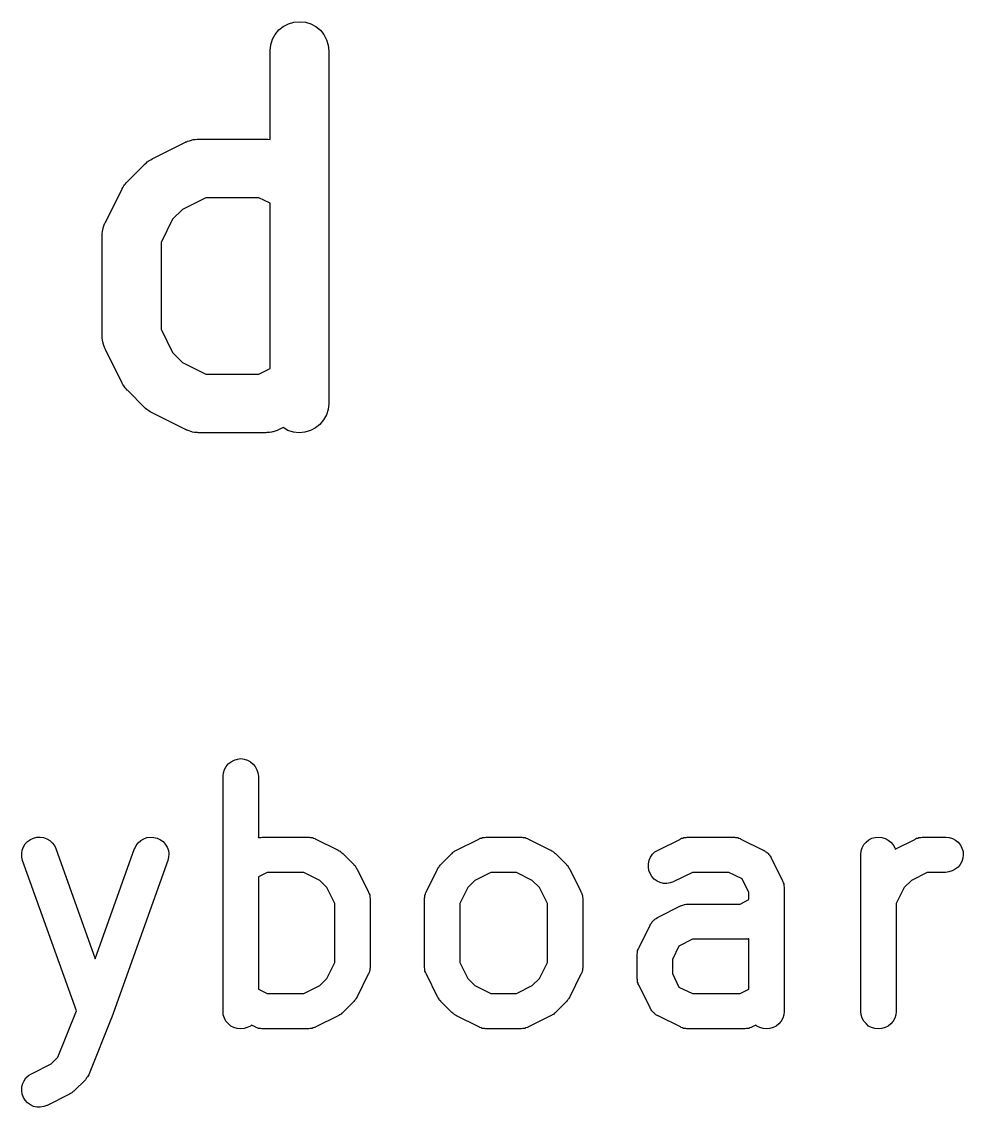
# Model space of a CAD drawing. Extents: x 78 to 209, y -131 to -41.
# Drawn here: x 174.565 to 178.572, y -105.382 to -100.761 of the extents above; entities that cross this region are included whole.
import ezdxf

# ---------------------------------------------------------------- set-up
doc = ezdxf.new("R2010")
doc.units = 0
doc.layers.add('BLACK', color=7, linetype='CONTINUOUS')

msp = doc.modelspace()

# ---------------------------------------------------------------- linework, layer by layer
at = {"layer": 'BLACK', "linetype": 'CONTINUOUS'}
for p, q in [((175.659, -100.796), (175.678, -100.781)), ((175.678, -100.781), (175.7, -100.77)), ((175.7, -100.77), (175.723, -100.763)), ((175.723, -100.763), (175.748, -100.761)), ((175.748, -100.761), (175.772, -100.763)), ((175.772, -100.763), (175.795, -100.77)), ((175.795, -100.77), (175.817, -100.782)), ((175.817, -100.782), (175.836, -100.797)), ((175.632, -100.836), (175.644, -100.815)), ((175.644, -100.815), (175.659, -100.796)), ((175.836, -100.797), (175.851, -100.816)), ((175.851, -100.816), (175.862, -100.838)), ((175.622, -100.884), (175.625, -100.86)), ((175.625, -100.86), (175.632, -100.836)), ((175.862, -100.838), (175.869, -100.861)), ((175.869, -100.861), (175.872, -100.886)), ((175.622, -100.886), (175.622, -100.884)), ((175.622, -101.262), (175.622, -100.886)), ((175.872, -100.886), (175.872, -102.386)), ((175.12, -101.345), (175.262, -101.274)), ((175.262, -101.274), (175.264, -101.273)), ((175.264, -101.273), (175.267, -101.272)), ((175.267, -101.272), (175.271, -101.27)), ((175.271, -101.27), (175.279, -101.268)), ((175.279, -101.268), (175.287, -101.265)), ((175.287, -101.265), (175.29, -101.264)), ((175.29, -101.264), (175.294, -101.263)), ((175.294, -101.263), (175.303, -101.262)), ((175.303, -101.262), (175.311, -101.261)), ((175.311, -101.261), (175.315, -101.261)), ((175.315, -101.261), (175.318, -101.261)), ((175.318, -101.261), (175.604, -101.261)), ((175.604, -101.261), (175.606, -101.261)), ((175.606, -101.261), (175.609, -101.261)), ((175.609, -101.261), (175.613, -101.261)), ((175.613, -101.261), (175.622, -101.262)), ((175.622, -101.262), (175.622, -101.262)), ((175.016, -101.44), (175.087, -101.369)), ((175.087, -101.369), (175.088, -101.367)), ((175.088, -101.367), (175.094, -101.363)), ((175.094, -101.363), (175.099, -101.358)), ((175.099, -101.358), (175.103, -101.355)), ((175.103, -101.355), (175.107, -101.352)), ((175.107, -101.352), (175.114, -101.349)), ((175.114, -101.349), (175.12, -101.345)), ((174.921, -101.615), (174.992, -101.473)), ((174.992, -101.473), (174.993, -101.471)), ((174.993, -101.471), (174.997, -101.465)), ((174.997, -101.465), (175, -101.459)), ((175, -101.459), (175.003, -101.455)), ((175.003, -101.455), (175.006, -101.451)), ((175.006, -101.451), (175.011, -101.445)), ((175.011, -101.445), (175.016, -101.44)), ((175.348, -101.511), (175.249, -101.56)), ((175.574, -101.511), (175.348, -101.511)), ((175.622, -101.534), (175.574, -101.511)), ((175.249, -101.56), (175.207, -101.602)), ((175.622, -102.237), (175.622, -101.534)), ((174.919, -101.619), (174.921, -101.615)), ((175.207, -101.602), (175.158, -101.701)), ((174.908, -101.662), (174.909, -101.654)), ((174.908, -101.666), (174.908, -101.662)), ((174.909, -101.654), (174.91, -101.645)), ((174.91, -101.645), (174.911, -101.642)), ((174.911, -101.642), (174.912, -101.638)), ((174.912, -101.638), (174.915, -101.63)), ((174.915, -101.63), (174.918, -101.622)), ((174.918, -101.622), (174.919, -101.619)), ((174.908, -101.67), (174.908, -101.666)), ((174.908, -101.671), (174.908, -101.67)), ((174.908, -102.1), (174.908, -101.671)), ((175.158, -101.701), (175.158, -102.07)), ((175.158, -102.07), (175.207, -102.169)), ((174.908, -102.104), (174.908, -102.1)), ((174.908, -102.107), (174.908, -102.104)), ((174.909, -102.116), (174.908, -102.107)), ((174.91, -102.124), (174.909, -102.116)), ((174.911, -102.128), (174.91, -102.124)), ((174.912, -102.131), (174.911, -102.128)), ((174.915, -102.139), (174.912, -102.131)), ((174.917, -102.147), (174.915, -102.139)), ((174.919, -102.151), (174.917, -102.147)), ((174.92, -102.154), (174.919, -102.151)), ((174.921, -102.156), (174.92, -102.154)), ((174.992, -102.299), (174.921, -102.156)), ((175.207, -102.169), (175.249, -102.211)), ((175.249, -102.211), (175.348, -102.261)), ((175.348, -102.261), (175.574, -102.261)), ((175.574, -102.261), (175.622, -102.237)), ((174.996, -102.305), (174.992, -102.299)), ((174.999, -102.311), (174.996, -102.305)), ((175.002, -102.315), (174.999, -102.311)), ((175.005, -102.319), (175.002, -102.315)), ((175.01, -102.324), (175.005, -102.319)), ((175.014, -102.33), (175.01, -102.324)), ((175.016, -102.331), (175.014, -102.33)), ((175.087, -102.403), (175.016, -102.331)), ((175.872, -102.387), (175.869, -102.412)), ((175.872, -102.386), (175.872, -102.387)), ((175.092, -102.407), (175.087, -102.403)), ((175.098, -102.412), (175.092, -102.407)), ((175.102, -102.415), (175.098, -102.412)), ((175.106, -102.418), (175.102, -102.415)), ((175.112, -102.421), (175.106, -102.418)), ((175.118, -102.425), (175.112, -102.421)), ((175.12, -102.426), (175.118, -102.425)), ((175.262, -102.497), (175.12, -102.426)), ((175.862, -102.435), (175.85, -102.456)), ((175.869, -102.412), (175.862, -102.435)), ((175.677, -102.489), (175.66, -102.497)), ((175.698, -102.501), (175.677, -102.489)), ((175.677, -102.489), (175.677, -102.489)), ((175.815, -102.49), (175.794, -102.501)), ((175.834, -102.475), (175.815, -102.49)), ((175.85, -102.456), (175.834, -102.475)), ((175.266, -102.499), (175.262, -102.497)), ((175.269, -102.5), (175.266, -102.499)), ((175.277, -102.503), (175.269, -102.5)), ((175.285, -102.506), (175.277, -102.503)), ((175.289, -102.507), (175.285, -102.506)), ((175.292, -102.508), (175.289, -102.507)), ((175.301, -102.509), (175.292, -102.508)), ((175.309, -102.51), (175.301, -102.509)), ((175.313, -102.51), (175.309, -102.51)), ((175.317, -102.511), (175.313, -102.51)), ((175.318, -102.511), (175.317, -102.511)), ((175.604, -102.511), (175.318, -102.511)), ((175.608, -102.51), (175.604, -102.511)), ((175.611, -102.51), (175.608, -102.51)), ((175.62, -102.509), (175.611, -102.51)), ((175.628, -102.508), (175.62, -102.509)), ((175.632, -102.507), (175.628, -102.508)), ((175.635, -102.507), (175.632, -102.507)), ((175.643, -102.504), (175.635, -102.507)), ((175.652, -102.501), (175.643, -102.504)), ((175.655, -102.499), (175.652, -102.501)), ((175.658, -102.498), (175.655, -102.499)), ((175.66, -102.497), (175.658, -102.498)), ((175.722, -102.508), (175.698, -102.501)), ((175.746, -102.511), (175.722, -102.508)), ((175.77, -102.508), (175.746, -102.511)), ((175.794, -102.501), (175.77, -102.508)), ((175.435, -103.931), (175.444, -103.92)), ((175.444, -103.92), (175.456, -103.911)), ((175.456, -103.911), (175.469, -103.904)), ((175.469, -103.904), (175.483, -103.9)), ((175.483, -103.9), (175.497, -103.898)), ((175.497, -103.898), (175.512, -103.9)), ((175.512, -103.9), (175.526, -103.904)), ((175.526, -103.904), (175.539, -103.911)), ((175.539, -103.911), (175.55, -103.921)), ((175.55, -103.921), (175.559, -103.932)), ((175.422, -103.972), (175.424, -103.958)), ((175.422, -103.973), (175.422, -103.972)), ((175.424, -103.958), (175.428, -103.944)), ((175.428, -103.944), (175.435, -103.931)), ((175.559, -103.932), (175.566, -103.945)), ((175.566, -103.945), (175.57, -103.959)), ((175.57, -103.959), (175.572, -103.973)), ((175.422, -104.973), (175.422, -103.973)), ((175.572, -103.973), (175.572, -104.235)), ((174.59, -104.251), (174.602, -104.242)), ((174.602, -104.242), (174.615, -104.236)), ((174.615, -104.236), (174.629, -104.232)), ((174.629, -104.232), (174.644, -104.232)), ((174.644, -104.232), (174.658, -104.234)), ((174.658, -104.234), (174.672, -104.239)), ((174.672, -104.239), (174.685, -104.247)), ((174.685, -104.247), (174.695, -104.256)), ((175.061, -104.256), (175.072, -104.246)), ((175.072, -104.246), (175.085, -104.239)), ((175.085, -104.239), (175.098, -104.234)), ((175.098, -104.234), (175.113, -104.232)), ((175.113, -104.232), (175.127, -104.233)), ((175.127, -104.233), (175.142, -104.236)), ((175.142, -104.236), (175.155, -104.243)), ((175.155, -104.243), (175.167, -104.251)), ((175.572, -104.235), (175.573, -104.234)), ((175.573, -104.234), (175.575, -104.234)), ((175.575, -104.234), (175.578, -104.233)), ((175.578, -104.233), (175.583, -104.233)), ((175.583, -104.233), (175.588, -104.232)), ((175.588, -104.232), (175.59, -104.232)), ((175.59, -104.232), (175.592, -104.232)), ((175.592, -104.232), (175.783, -104.232)), ((175.783, -104.232), (175.784, -104.232)), ((175.784, -104.232), (175.786, -104.232)), ((175.786, -104.232), (175.788, -104.232)), ((175.788, -104.232), (175.793, -104.233)), ((175.793, -104.233), (175.798, -104.233)), ((175.798, -104.233), (175.8, -104.234)), ((175.8, -104.234), (175.802, -104.234)), ((175.802, -104.234), (175.807, -104.236)), ((175.807, -104.236), (175.812, -104.238)), ((175.812, -104.238), (175.814, -104.239)), ((175.814, -104.239), (175.816, -104.24)), ((175.816, -104.24), (175.911, -104.287)), ((176.416, -104.287), (176.511, -104.24)), ((176.511, -104.24), (176.512, -104.239)), ((176.512, -104.239), (176.514, -104.238)), ((176.514, -104.238), (176.516, -104.237)), ((176.516, -104.237), (176.521, -104.236)), ((176.521, -104.236), (176.526, -104.234)), ((176.526, -104.234), (176.528, -104.234)), ((176.528, -104.234), (176.53, -104.233)), ((176.53, -104.233), (176.535, -104.233)), ((176.535, -104.233), (176.54, -104.232)), ((176.54, -104.232), (176.542, -104.232)), ((176.542, -104.232), (176.545, -104.232)), ((176.545, -104.232), (176.687, -104.232)), ((176.687, -104.232), (176.688, -104.232)), ((176.688, -104.232), (176.691, -104.232)), ((176.691, -104.232), (176.693, -104.232)), ((176.693, -104.232), (176.698, -104.233)), ((176.698, -104.233), (176.703, -104.233)), ((176.703, -104.233), (176.705, -104.234)), ((176.705, -104.234), (176.707, -104.234)), ((176.707, -104.234), (176.712, -104.236)), ((176.712, -104.236), (176.717, -104.238)), ((176.717, -104.238), (176.719, -104.239)), ((176.719, -104.239), (176.721, -104.24)), ((176.721, -104.24), (176.816, -104.287)), ((177.273, -104.287), (177.368, -104.24)), ((177.368, -104.24), (177.369, -104.239)), ((177.369, -104.239), (177.371, -104.238)), ((177.371, -104.238), (177.373, -104.237)), ((177.373, -104.237), (177.378, -104.236)), ((177.378, -104.236), (177.383, -104.234)), ((177.383, -104.234), (177.385, -104.234)), ((177.385, -104.234), (177.387, -104.233)), ((177.387, -104.233), (177.392, -104.233)), ((177.392, -104.233), (177.397, -104.232)), ((177.397, -104.232), (177.399, -104.232)), ((177.399, -104.232), (177.402, -104.232)), ((177.402, -104.232), (177.592, -104.232)), ((177.592, -104.232), (177.593, -104.232)), ((177.593, -104.232), (177.595, -104.232)), ((177.595, -104.232), (177.598, -104.232)), ((177.598, -104.232), (177.603, -104.233)), ((177.603, -104.233), (177.608, -104.233)), ((177.608, -104.233), (177.61, -104.234)), ((177.61, -104.234), (177.612, -104.234)), ((177.612, -104.234), (177.617, -104.236)), ((177.617, -104.236), (177.622, -104.238)), ((177.622, -104.238), (177.624, -104.239)), ((177.624, -104.239), (177.626, -104.24)), ((177.626, -104.24), (177.721, -104.287)), ((178.159, -104.253), (178.17, -104.244)), ((178.17, -104.244), (178.183, -104.237)), ((178.183, -104.237), (178.197, -104.233)), ((178.197, -104.233), (178.212, -104.232)), ((178.212, -104.232), (178.226, -104.233)), ((178.226, -104.233), (178.24, -104.238)), ((178.24, -104.238), (178.253, -104.245)), ((178.253, -104.245), (178.264, -104.254)), ((178.282, -104.283), (178.368, -104.24)), ((178.368, -104.24), (178.369, -104.239)), ((178.369, -104.239), (178.371, -104.238)), ((178.371, -104.238), (178.373, -104.237)), ((178.373, -104.237), (178.378, -104.236)), ((178.378, -104.236), (178.383, -104.234)), ((178.383, -104.234), (178.385, -104.234)), ((178.385, -104.234), (178.387, -104.233)), ((178.387, -104.233), (178.392, -104.233)), ((178.392, -104.233), (178.397, -104.232)), ((178.397, -104.232), (178.399, -104.232)), ((178.399, -104.232), (178.402, -104.232)), ((178.402, -104.232), (178.497, -104.232)), ((178.497, -104.232), (178.498, -104.232)), ((178.498, -104.232), (178.512, -104.233)), ((178.512, -104.233), (178.526, -104.238)), ((178.526, -104.238), (178.539, -104.245)), ((178.539, -104.245), (178.55, -104.254)), ((174.565, -104.302), (174.567, -104.288)), ((174.567, -104.288), (174.572, -104.274)), ((174.572, -104.274), (174.58, -104.261)), ((174.58, -104.261), (174.59, -104.251)), ((174.695, -104.256), (174.704, -104.268)), ((174.704, -104.268), (174.71, -104.281)), ((174.71, -104.281), (174.878, -104.75)), ((174.878, -104.75), (175.045, -104.281)), ((175.045, -104.281), (175.046, -104.281)), ((175.046, -104.281), (175.052, -104.267)), ((175.052, -104.267), (175.061, -104.256)), ((175.167, -104.251), (175.176, -104.262)), ((175.176, -104.262), (175.184, -104.275)), ((175.184, -104.275), (175.189, -104.289)), ((175.189, -104.289), (175.191, -104.303)), ((175.911, -104.287), (175.912, -104.288)), ((175.912, -104.288), (175.916, -104.29)), ((175.916, -104.29), (175.92, -104.292)), ((175.92, -104.292), (175.922, -104.294)), ((175.922, -104.294), (175.925, -104.296)), ((176.4, -104.298), (176.403, -104.295)), ((176.403, -104.295), (176.406, -104.293)), ((176.406, -104.293), (176.408, -104.291)), ((176.408, -104.291), (176.412, -104.289)), ((176.412, -104.289), (176.416, -104.287)), ((176.816, -104.287), (176.817, -104.288)), ((176.817, -104.288), (176.821, -104.29)), ((176.821, -104.29), (176.824, -104.292)), ((176.824, -104.292), (176.827, -104.294)), ((176.827, -104.294), (176.829, -104.296)), ((177.25, -104.305), (177.26, -104.295)), ((177.26, -104.295), (177.273, -104.287)), ((177.721, -104.287), (177.722, -104.288)), ((177.722, -104.288), (177.723, -104.289)), ((177.723, -104.289), (177.725, -104.289)), ((177.725, -104.289), (177.729, -104.293)), ((177.729, -104.293), (177.734, -104.296)), ((178.136, -104.306), (178.138, -104.291)), ((178.138, -104.291), (178.142, -104.277)), ((178.142, -104.277), (178.149, -104.264)), ((178.149, -104.264), (178.159, -104.253)), ((178.264, -104.254), (178.274, -104.265)), ((178.274, -104.265), (178.281, -104.278)), ((178.281, -104.278), (178.282, -104.283)), ((178.55, -104.254), (178.56, -104.266)), ((178.56, -104.266), (178.566, -104.279)), ((178.566, -104.279), (178.571, -104.293)), ((178.571, -104.293), (178.572, -104.307)), ((174.565, -104.317), (174.565, -104.302)), ((174.569, -104.331), (174.565, -104.317)), ((174.569, -104.332), (174.569, -104.331)), ((174.798, -104.972), (174.569, -104.332)), ((175.187, -104.332), (174.948, -104.999)), ((175.19, -104.318), (175.187, -104.332)), ((175.191, -104.303), (175.19, -104.318)), ((175.925, -104.296), (175.928, -104.299)), ((175.928, -104.299), (175.931, -104.301)), ((175.931, -104.301), (175.979, -104.349)), ((176.349, -104.349), (176.396, -104.301)), ((176.396, -104.301), (176.397, -104.301)), ((176.397, -104.301), (176.4, -104.298)), ((176.829, -104.296), (176.832, -104.299)), ((176.832, -104.299), (176.836, -104.301)), ((176.836, -104.301), (176.883, -104.349)), ((177.232, -104.345), (177.235, -104.33)), ((177.235, -104.33), (177.241, -104.317)), ((177.241, -104.317), (177.25, -104.305)), ((177.734, -104.296), (177.735, -104.297)), ((177.735, -104.297), (177.737, -104.298)), ((177.737, -104.298), (177.741, -104.302)), ((177.741, -104.302), (177.745, -104.306)), ((177.745, -104.306), (177.746, -104.307)), ((177.746, -104.307), (177.747, -104.308)), ((177.747, -104.308), (177.75, -104.313)), ((177.75, -104.313), (177.753, -104.318)), ((177.753, -104.318), (177.754, -104.319)), ((177.754, -104.319), (177.754, -104.321)), ((177.754, -104.321), (177.802, -104.416)), ((178.136, -104.307), (178.136, -104.306)), ((178.136, -104.973), (178.136, -104.307)), ((178.566, -104.336), (178.559, -104.349)), ((178.57, -104.322), (178.566, -104.336)), ((178.572, -104.307), (178.57, -104.322)), ((175.61, -104.382), (175.572, -104.401)), ((175.765, -104.382), (175.61, -104.382)), ((175.833, -104.416), (175.765, -104.382)), ((175.979, -104.349), (175.979, -104.35)), ((175.979, -104.35), (175.982, -104.353)), ((175.982, -104.353), (175.985, -104.356)), ((175.985, -104.356), (175.986, -104.359)), ((175.986, -104.359), (175.988, -104.361)), ((175.988, -104.361), (175.99, -104.365)), ((175.99, -104.365), (175.993, -104.368)), ((175.993, -104.368), (176.04, -104.464)), ((176.287, -104.464), (176.335, -104.368)), ((176.335, -104.367), (176.337, -104.364)), ((176.335, -104.368), (176.335, -104.367)), ((176.337, -104.364), (176.339, -104.36)), ((176.339, -104.36), (176.341, -104.358)), ((176.341, -104.358), (176.343, -104.355)), ((176.343, -104.355), (176.346, -104.352)), ((176.346, -104.352), (176.349, -104.349)), ((176.562, -104.382), (176.494, -104.416)), ((176.67, -104.382), (176.562, -104.382)), ((176.738, -104.416), (176.67, -104.382)), ((176.883, -104.349), (176.884, -104.35)), ((176.884, -104.35), (176.887, -104.353)), ((176.887, -104.353), (176.89, -104.356)), ((176.89, -104.356), (176.891, -104.359)), ((176.891, -104.359), (176.893, -104.361)), ((176.893, -104.361), (176.895, -104.365)), ((176.895, -104.365), (176.897, -104.368)), ((176.897, -104.368), (176.945, -104.464)), ((177.232, -104.359), (177.232, -104.345)), ((177.234, -104.374), (177.232, -104.359)), ((177.239, -104.387), (177.234, -104.374)), ((177.247, -104.4), (177.239, -104.387)), ((177.419, -104.382), (177.34, -104.421)), ((177.574, -104.382), (177.419, -104.382)), ((177.631, -104.41), (177.574, -104.382)), ((178.419, -104.382), (178.351, -104.416)), ((178.497, -104.382), (178.419, -104.382)), ((178.511, -104.38), (178.497, -104.382)), ((178.525, -104.376), (178.511, -104.38)), ((178.538, -104.369), (178.525, -104.376)), ((178.55, -104.36), (178.538, -104.369)), ((178.559, -104.349), (178.55, -104.36)), ((175.572, -104.401), (175.572, -104.879)), ((175.864, -104.446), (175.833, -104.416)), ((176.494, -104.416), (176.463, -104.446)), ((176.769, -104.446), (176.738, -104.416)), ((177.257, -104.411), (177.247, -104.4)), ((177.269, -104.419), (177.257, -104.411)), ((177.282, -104.425), (177.269, -104.419)), ((177.296, -104.429), (177.282, -104.425)), ((177.311, -104.429), (177.296, -104.429)), ((177.325, -104.427), (177.311, -104.429)), ((177.339, -104.422), (177.325, -104.427)), ((177.34, -104.421), (177.339, -104.422)), ((177.66, -104.467), (177.631, -104.41)), ((177.802, -104.416), (177.803, -104.417)), ((177.803, -104.417), (177.803, -104.419)), ((177.803, -104.419), (177.804, -104.421)), ((177.804, -104.421), (177.806, -104.426)), ((177.806, -104.426), (177.808, -104.431)), ((177.808, -104.431), (177.808, -104.433)), ((177.808, -104.433), (177.809, -104.435)), ((178.351, -104.416), (178.32, -104.446)), ((175.898, -104.515), (175.864, -104.446)), ((176.04, -104.464), (176.041, -104.465)), ((176.041, -104.465), (176.041, -104.467)), ((176.041, -104.467), (176.042, -104.469)), ((176.042, -104.469), (176.044, -104.474)), ((176.044, -104.474), (176.046, -104.478)), ((176.046, -104.478), (176.046, -104.481)), ((176.281, -104.479), (176.282, -104.477)), ((176.281, -104.482), (176.281, -104.479)), ((176.282, -104.477), (176.284, -104.473)), ((176.284, -104.473), (176.285, -104.468)), ((176.285, -104.468), (176.286, -104.466)), ((176.286, -104.466), (176.287, -104.464)), ((176.463, -104.446), (176.429, -104.515)), ((176.803, -104.515), (176.769, -104.446)), ((176.945, -104.464), (176.945, -104.465)), ((176.945, -104.465), (176.946, -104.467)), ((176.946, -104.467), (176.947, -104.469)), ((176.947, -104.469), (176.949, -104.474)), ((176.949, -104.474), (176.95, -104.478)), ((176.95, -104.478), (176.951, -104.481)), ((177.66, -104.498), (177.66, -104.467)), ((177.809, -104.435), (177.809, -104.44)), ((177.809, -104.44), (177.81, -104.445)), ((177.81, -104.445), (177.81, -104.447)), ((177.81, -104.447), (177.81, -104.45)), ((177.81, -104.45), (177.81, -104.973)), ((178.32, -104.446), (178.286, -104.515)), ((175.898, -104.765), (175.898, -104.515)), ((176.046, -104.481), (176.047, -104.483)), ((176.047, -104.483), (176.047, -104.488)), ((176.047, -104.488), (176.048, -104.493)), ((176.048, -104.493), (176.048, -104.495)), ((176.048, -104.495), (176.048, -104.497)), ((176.048, -104.497), (176.048, -104.783)), ((176.279, -104.492), (176.28, -104.487)), ((176.279, -104.494), (176.279, -104.492)), ((176.279, -104.496), (176.279, -104.494)), ((176.279, -104.497), (176.279, -104.496)), ((176.279, -104.783), (176.279, -104.497)), ((176.28, -104.487), (176.281, -104.482)), ((176.429, -104.515), (176.429, -104.765)), ((176.803, -104.765), (176.803, -104.515)), ((176.951, -104.481), (176.951, -104.483)), ((176.951, -104.483), (176.952, -104.488)), ((176.952, -104.488), (176.953, -104.493)), ((176.953, -104.493), (176.953, -104.495)), ((176.953, -104.495), (176.953, -104.497)), ((176.953, -104.497), (176.953, -104.783)), ((177.273, -104.573), (177.368, -104.525)), ((177.368, -104.525), (177.369, -104.525)), ((177.369, -104.525), (177.371, -104.524)), ((177.371, -104.524), (177.373, -104.523)), ((177.373, -104.523), (177.378, -104.522)), ((177.378, -104.522), (177.383, -104.52)), ((177.383, -104.52), (177.385, -104.519)), ((177.385, -104.519), (177.387, -104.519)), ((177.387, -104.519), (177.392, -104.518)), ((177.392, -104.518), (177.397, -104.518)), ((177.397, -104.518), (177.399, -104.518)), ((177.399, -104.518), (177.402, -104.517)), ((177.402, -104.517), (177.622, -104.517)), ((177.622, -104.517), (177.66, -104.498)), ((178.286, -104.515), (178.286, -104.973)), ((177.272, -104.574), (177.273, -104.573)), ((177.192, -104.702), (177.239, -104.607)), ((177.239, -104.607), (177.24, -104.606)), ((177.24, -104.606), (177.241, -104.604)), ((177.241, -104.603), (177.245, -104.598)), ((177.241, -104.604), (177.241, -104.603)), ((177.245, -104.598), (177.248, -104.593)), ((177.248, -104.593), (177.249, -104.592)), ((177.249, -104.592), (177.25, -104.591)), ((177.25, -104.591), (177.254, -104.587)), ((177.254, -104.587), (177.258, -104.583)), ((177.258, -104.583), (177.259, -104.582)), ((177.259, -104.582), (177.26, -104.581)), ((177.26, -104.581), (177.265, -104.578)), ((177.265, -104.578), (177.27, -104.574)), ((177.27, -104.574), (177.272, -104.574)), ((177.656, -104.665), (177.654, -104.666)), ((177.659, -104.665), (177.656, -104.665)), ((177.66, -104.665), (177.659, -104.665)), ((177.66, -104.879), (177.66, -104.665)), ((177.186, -104.715), (177.188, -104.711)), ((177.188, -104.711), (177.19, -104.706)), ((177.19, -104.706), (177.191, -104.704)), ((177.191, -104.704), (177.192, -104.702)), ((177.362, -104.696), (177.334, -104.753)), ((177.419, -104.667), (177.362, -104.696)), ((177.64, -104.667), (177.419, -104.667)), ((177.642, -104.667), (177.64, -104.667)), ((177.644, -104.667), (177.642, -104.667)), ((177.649, -104.667), (177.644, -104.667)), ((177.654, -104.666), (177.649, -104.667)), ((177.184, -104.73), (177.185, -104.725)), ((177.184, -104.732), (177.184, -104.73)), ((177.184, -104.734), (177.184, -104.732)), ((177.184, -104.735), (177.184, -104.734)), ((177.184, -104.831), (177.184, -104.735)), ((177.185, -104.72), (177.186, -104.718)), ((177.185, -104.725), (177.185, -104.72)), ((177.186, -104.718), (177.186, -104.715)), ((177.334, -104.753), (177.334, -104.813)), ((175.864, -104.834), (175.898, -104.765)), ((176.045, -104.803), (176.044, -104.808)), ((176.046, -104.801), (176.045, -104.803)), ((176.047, -104.793), (176.046, -104.798)), ((176.046, -104.798), (176.046, -104.801)), ((176.048, -104.788), (176.047, -104.793)), ((176.048, -104.783), (176.048, -104.784)), ((176.048, -104.784), (176.048, -104.786)), ((176.048, -104.786), (176.048, -104.788)), ((176.279, -104.785), (176.279, -104.783)), ((176.279, -104.787), (176.279, -104.785)), ((176.28, -104.792), (176.279, -104.787)), ((176.28, -104.797), (176.28, -104.792)), ((176.281, -104.8), (176.28, -104.797)), ((176.281, -104.802), (176.281, -104.8)), ((176.283, -104.807), (176.281, -104.802)), ((176.429, -104.765), (176.463, -104.834)), ((176.769, -104.834), (176.803, -104.765)), ((176.95, -104.803), (176.948, -104.808)), ((176.951, -104.801), (176.95, -104.803)), ((176.952, -104.793), (176.951, -104.798)), ((176.951, -104.798), (176.951, -104.801)), ((176.953, -104.788), (176.952, -104.793)), ((176.953, -104.783), (176.953, -104.784)), ((176.953, -104.784), (176.953, -104.786)), ((176.953, -104.786), (176.953, -104.788)), ((175.833, -104.864), (175.864, -104.834)), ((176.04, -104.816), (175.993, -104.912)), ((176.041, -104.814), (176.04, -104.816)), ((176.042, -104.812), (176.041, -104.814)), ((176.044, -104.808), (176.042, -104.812)), ((176.285, -104.811), (176.283, -104.807)), ((176.286, -104.813), (176.285, -104.811)), ((176.287, -104.816), (176.286, -104.813)), ((176.335, -104.912), (176.287, -104.816)), ((176.287, -104.816), (176.287, -104.816)), ((176.463, -104.834), (176.494, -104.864)), ((176.738, -104.864), (176.769, -104.834)), ((176.945, -104.816), (176.897, -104.912)), ((176.946, -104.814), (176.945, -104.816)), ((176.947, -104.812), (176.946, -104.814)), ((176.948, -104.808), (176.947, -104.812)), ((177.184, -104.833), (177.184, -104.831)), ((177.184, -104.835), (177.184, -104.833)), ((177.185, -104.84), (177.184, -104.835)), ((177.185, -104.845), (177.185, -104.84)), ((177.186, -104.847), (177.185, -104.845)), ((177.186, -104.849), (177.186, -104.847)), ((177.188, -104.854), (177.186, -104.849)), ((177.334, -104.813), (177.362, -104.87)), ((175.572, -104.879), (175.61, -104.898)), ((175.765, -104.898), (175.833, -104.864)), ((176.494, -104.864), (176.562, -104.898)), ((176.67, -104.898), (176.738, -104.864)), ((177.189, -104.859), (177.188, -104.854)), ((177.191, -104.861), (177.189, -104.859)), ((177.191, -104.863), (177.191, -104.861)), ((177.192, -104.864), (177.191, -104.863)), ((177.239, -104.959), (177.192, -104.864)), ((177.362, -104.87), (177.419, -104.898)), ((177.622, -104.898), (177.66, -104.879)), ((175.61, -104.898), (175.765, -104.898)), ((175.979, -104.931), (175.931, -104.979)), ((175.981, -104.928), (175.979, -104.931)), ((175.984, -104.925), (175.981, -104.928)), ((175.986, -104.922), (175.984, -104.925)), ((175.988, -104.92), (175.986, -104.922)), ((175.99, -104.916), (175.988, -104.92)), ((175.992, -104.913), (175.99, -104.916)), ((175.993, -104.912), (175.992, -104.913)), ((176.337, -104.915), (176.335, -104.912)), ((176.339, -104.919), (176.337, -104.915)), ((176.341, -104.921), (176.339, -104.919)), ((176.342, -104.924), (176.341, -104.921)), ((176.345, -104.927), (176.342, -104.924)), ((176.348, -104.93), (176.345, -104.927)), ((176.349, -104.931), (176.348, -104.93)), ((176.396, -104.979), (176.349, -104.931)), ((176.562, -104.898), (176.67, -104.898)), ((176.883, -104.931), (176.836, -104.979)), ((176.886, -104.928), (176.883, -104.931)), ((176.889, -104.925), (176.886, -104.928)), ((176.891, -104.922), (176.889, -104.925)), ((176.893, -104.92), (176.891, -104.922)), ((176.895, -104.916), (176.893, -104.92)), ((176.897, -104.913), (176.895, -104.916)), ((176.897, -104.912), (176.897, -104.913)), ((177.419, -104.898), (177.622, -104.898)), ((174.719, -105.169), (174.798, -104.972)), ((175.423, -104.988), (175.422, -104.973)), ((175.428, -105.002), (175.423, -104.988)), ((175.919, -104.989), (175.915, -104.991)), ((175.921, -104.987), (175.919, -104.989)), ((175.924, -104.985), (175.921, -104.987)), ((175.927, -104.982), (175.924, -104.985)), ((175.93, -104.98), (175.927, -104.982)), ((175.931, -104.979), (175.93, -104.98)), ((176.4, -104.981), (176.396, -104.979)), ((176.403, -104.984), (176.4, -104.981)), ((176.405, -104.986), (176.403, -104.984)), ((176.408, -104.988), (176.405, -104.986)), ((176.411, -104.99), (176.408, -104.988)), ((176.823, -104.989), (176.82, -104.991)), ((176.826, -104.987), (176.823, -104.989)), ((176.829, -104.985), (176.826, -104.987)), ((176.832, -104.982), (176.829, -104.985)), ((176.835, -104.98), (176.832, -104.982)), ((176.836, -104.979), (176.835, -104.98)), ((177.24, -104.961), (177.239, -104.959)), ((177.241, -104.962), (177.24, -104.961)), ((177.244, -104.967), (177.241, -104.962)), ((177.247, -104.972), (177.244, -104.967)), ((177.248, -104.973), (177.247, -104.972)), ((177.249, -104.974), (177.248, -104.973)), ((177.253, -104.978), (177.249, -104.974)), ((177.257, -104.982), (177.253, -104.978)), ((177.259, -104.983), (177.257, -104.982)), ((177.26, -104.984), (177.259, -104.983)), ((177.264, -104.988), (177.26, -104.984)), ((177.269, -104.991), (177.264, -104.988)), ((177.808, -104.989), (177.804, -105.003)), ((177.81, -104.974), (177.808, -104.989)), ((177.81, -104.973), (177.81, -104.974)), ((178.138, -104.988), (178.136, -104.973)), ((178.142, -105.002), (178.138, -104.988)), ((178.285, -104.989), (178.28, -105.003)), ((178.286, -104.974), (178.285, -104.989)), ((178.286, -104.973), (178.286, -104.974)), ((174.947, -105.001), (174.852, -105.239)), ((174.948, -105), (174.947, -105.001)), ((174.948, -104.999), (174.948, -105)), ((174.948, -105), (174.948, -105)), ((175.434, -105.015), (175.428, -105.002)), ((175.444, -105.026), (175.434, -105.015)), ((175.455, -105.036), (175.444, -105.026)), ((175.543, -105.032), (175.538, -105.036)), ((175.559, -105.04), (175.543, -105.032)), ((175.911, -104.993), (175.816, -105.04)), ((175.915, -104.991), (175.911, -104.993)), ((176.415, -104.992), (176.411, -104.99)), ((176.416, -104.993), (176.415, -104.992)), ((176.511, -105.04), (176.416, -104.993)), ((176.816, -104.993), (176.721, -105.04)), ((176.82, -104.991), (176.816, -104.993)), ((177.271, -104.991), (177.269, -104.991)), ((177.272, -104.992), (177.271, -104.991)), ((177.273, -104.993), (177.272, -104.992)), ((177.368, -105.04), (177.273, -104.993)), ((177.689, -105.032), (177.673, -105.04)), ((177.693, -105.036), (177.689, -105.032)), ((177.787, -105.027), (177.776, -105.036)), ((177.797, -105.016), (177.787, -105.027)), ((177.804, -105.003), (177.797, -105.016)), ((178.149, -105.015), (178.142, -105.002)), ((178.158, -105.026), (178.149, -105.015)), ((178.169, -105.036), (178.158, -105.026)), ((178.264, -105.027), (178.252, -105.036)), ((178.273, -105.016), (178.264, -105.027)), ((178.28, -105.003), (178.273, -105.016)), ((175.468, -105.043), (175.455, -105.036)), ((175.482, -105.047), (175.468, -105.043)), ((175.496, -105.048), (175.482, -105.047)), ((175.511, -105.047), (175.496, -105.048)), ((175.525, -105.043), (175.511, -105.047)), ((175.538, -105.036), (175.525, -105.043)), ((175.561, -105.041), (175.559, -105.04)), ((175.563, -105.042), (175.561, -105.041)), ((175.567, -105.044), (175.563, -105.042)), ((175.572, -105.046), (175.567, -105.044)), ((175.574, -105.046), (175.572, -105.046)), ((175.577, -105.047), (175.574, -105.046)), ((175.582, -105.047), (175.577, -105.047)), ((175.587, -105.048), (175.582, -105.047)), ((175.589, -105.048), (175.587, -105.048)), ((175.591, -105.048), (175.589, -105.048)), ((175.592, -105.048), (175.591, -105.048)), ((175.783, -105.048), (175.592, -105.048)), ((175.785, -105.048), (175.783, -105.048)), ((175.787, -105.048), (175.785, -105.048)), ((175.792, -105.047), (175.787, -105.048)), ((175.797, -105.047), (175.792, -105.047)), ((175.799, -105.046), (175.797, -105.047)), ((175.801, -105.046), (175.799, -105.046)), ((175.806, -105.044), (175.801, -105.046)), ((175.811, -105.043), (175.806, -105.044)), ((175.813, -105.042), (175.811, -105.043)), ((175.815, -105.041), (175.813, -105.042)), ((175.816, -105.04), (175.815, -105.041)), ((176.513, -105.041), (176.511, -105.04)), ((176.515, -105.042), (176.513, -105.041)), ((176.52, -105.044), (176.515, -105.042)), ((176.525, -105.046), (176.52, -105.044)), ((176.527, -105.046), (176.525, -105.046)), ((176.529, -105.047), (176.527, -105.046)), ((176.534, -105.047), (176.529, -105.047)), ((176.539, -105.048), (176.534, -105.047)), ((176.541, -105.048), (176.539, -105.048)), ((176.543, -105.048), (176.541, -105.048)), ((176.545, -105.048), (176.543, -105.048)), ((176.687, -105.048), (176.545, -105.048)), ((176.69, -105.048), (176.687, -105.048)), ((176.692, -105.048), (176.69, -105.048)), ((176.697, -105.047), (176.692, -105.048)), ((176.702, -105.047), (176.697, -105.047)), ((176.704, -105.046), (176.702, -105.047)), ((176.706, -105.046), (176.704, -105.046)), ((176.711, -105.044), (176.706, -105.046)), ((176.716, -105.043), (176.711, -105.044)), ((176.718, -105.042), (176.716, -105.043)), ((176.72, -105.041), (176.718, -105.042)), ((176.721, -105.04), (176.72, -105.041)), ((177.37, -105.041), (177.368, -105.04)), ((177.372, -105.042), (177.37, -105.041)), ((177.377, -105.044), (177.372, -105.042)), ((177.382, -105.046), (177.377, -105.044)), ((177.384, -105.046), (177.382, -105.046)), ((177.386, -105.047), (177.384, -105.046)), ((177.391, -105.047), (177.386, -105.047)), ((177.396, -105.048), (177.391, -105.047)), ((177.398, -105.048), (177.396, -105.048)), ((177.401, -105.048), (177.398, -105.048)), ((177.402, -105.048), (177.401, -105.048)), ((177.64, -105.048), (177.402, -105.048)), ((177.642, -105.048), (177.64, -105.048)), ((177.644, -105.048), (177.642, -105.048)), ((177.649, -105.047), (177.644, -105.048)), ((177.654, -105.047), (177.649, -105.047)), ((177.656, -105.046), (177.654, -105.047)), ((177.659, -105.046), (177.656, -105.046)), ((177.663, -105.044), (177.659, -105.046)), ((177.668, -105.043), (177.663, -105.044)), ((177.67, -105.042), (177.668, -105.043)), ((177.672, -105.041), (177.67, -105.042)), ((177.673, -105.04), (177.672, -105.041)), ((177.706, -105.043), (177.693, -105.036)), ((177.72, -105.047), (177.706, -105.043)), ((177.734, -105.048), (177.72, -105.047)), ((177.749, -105.047), (177.734, -105.048)), ((177.763, -105.043), (177.749, -105.047)), ((177.776, -105.036), (177.763, -105.043)), ((178.182, -105.043), (178.169, -105.036)), ((178.196, -105.047), (178.182, -105.043)), ((178.211, -105.048), (178.196, -105.047)), ((178.225, -105.047), (178.211, -105.048)), ((178.239, -105.043), (178.225, -105.047)), ((178.252, -105.036), (178.239, -105.043)), ((174.691, -105.197), (174.719, -105.169)), ((174.606, -105.24), (174.691, -105.197)), ((174.575, -105.269), (174.583, -105.257)), ((174.583, -105.257), (174.594, -105.247)), ((174.594, -105.247), (174.606, -105.24)), ((174.836, -105.265), (174.788, -105.312)), ((174.841, -105.257), (174.836, -105.265)), ((174.836, -105.265), (174.836, -105.265)), ((174.845, -105.253), (174.841, -105.257)), ((174.85, -105.244), (174.845, -105.253)), ((174.852, -105.24), (174.85, -105.244)), ((174.852, -105.239), (174.852, -105.24)), ((174.565, -105.297), (174.569, -105.283)), ((174.565, -105.312), (174.565, -105.297)), ((174.567, -105.326), (174.565, -105.312)), ((174.569, -105.283), (174.575, -105.269)), ((174.788, -105.312), (174.787, -105.313)), ((174.572, -105.34), (174.567, -105.326)), ((174.58, -105.352), (174.572, -105.34)), ((174.59, -105.363), (174.58, -105.352)), ((174.769, -105.326), (174.673, -105.374)), ((174.772, -105.324), (174.769, -105.326)), ((174.776, -105.322), (174.772, -105.324)), ((174.778, -105.32), (174.776, -105.322)), ((174.781, -105.318), (174.778, -105.32)), ((174.784, -105.315), (174.781, -105.318)), ((174.787, -105.313), (174.784, -105.315)), ((174.602, -105.372), (174.59, -105.363)), ((174.615, -105.378), (174.602, -105.372)), ((174.63, -105.381), (174.615, -105.378)), ((174.644, -105.382), (174.63, -105.381)), ((174.659, -105.379), (174.644, -105.382)), ((174.672, -105.374), (174.659, -105.379)), ((174.673, -105.374), (174.672, -105.374))]:
    msp.add_line(p, q, dxfattribs=at)

doc.saveas('drawing.dxf')
